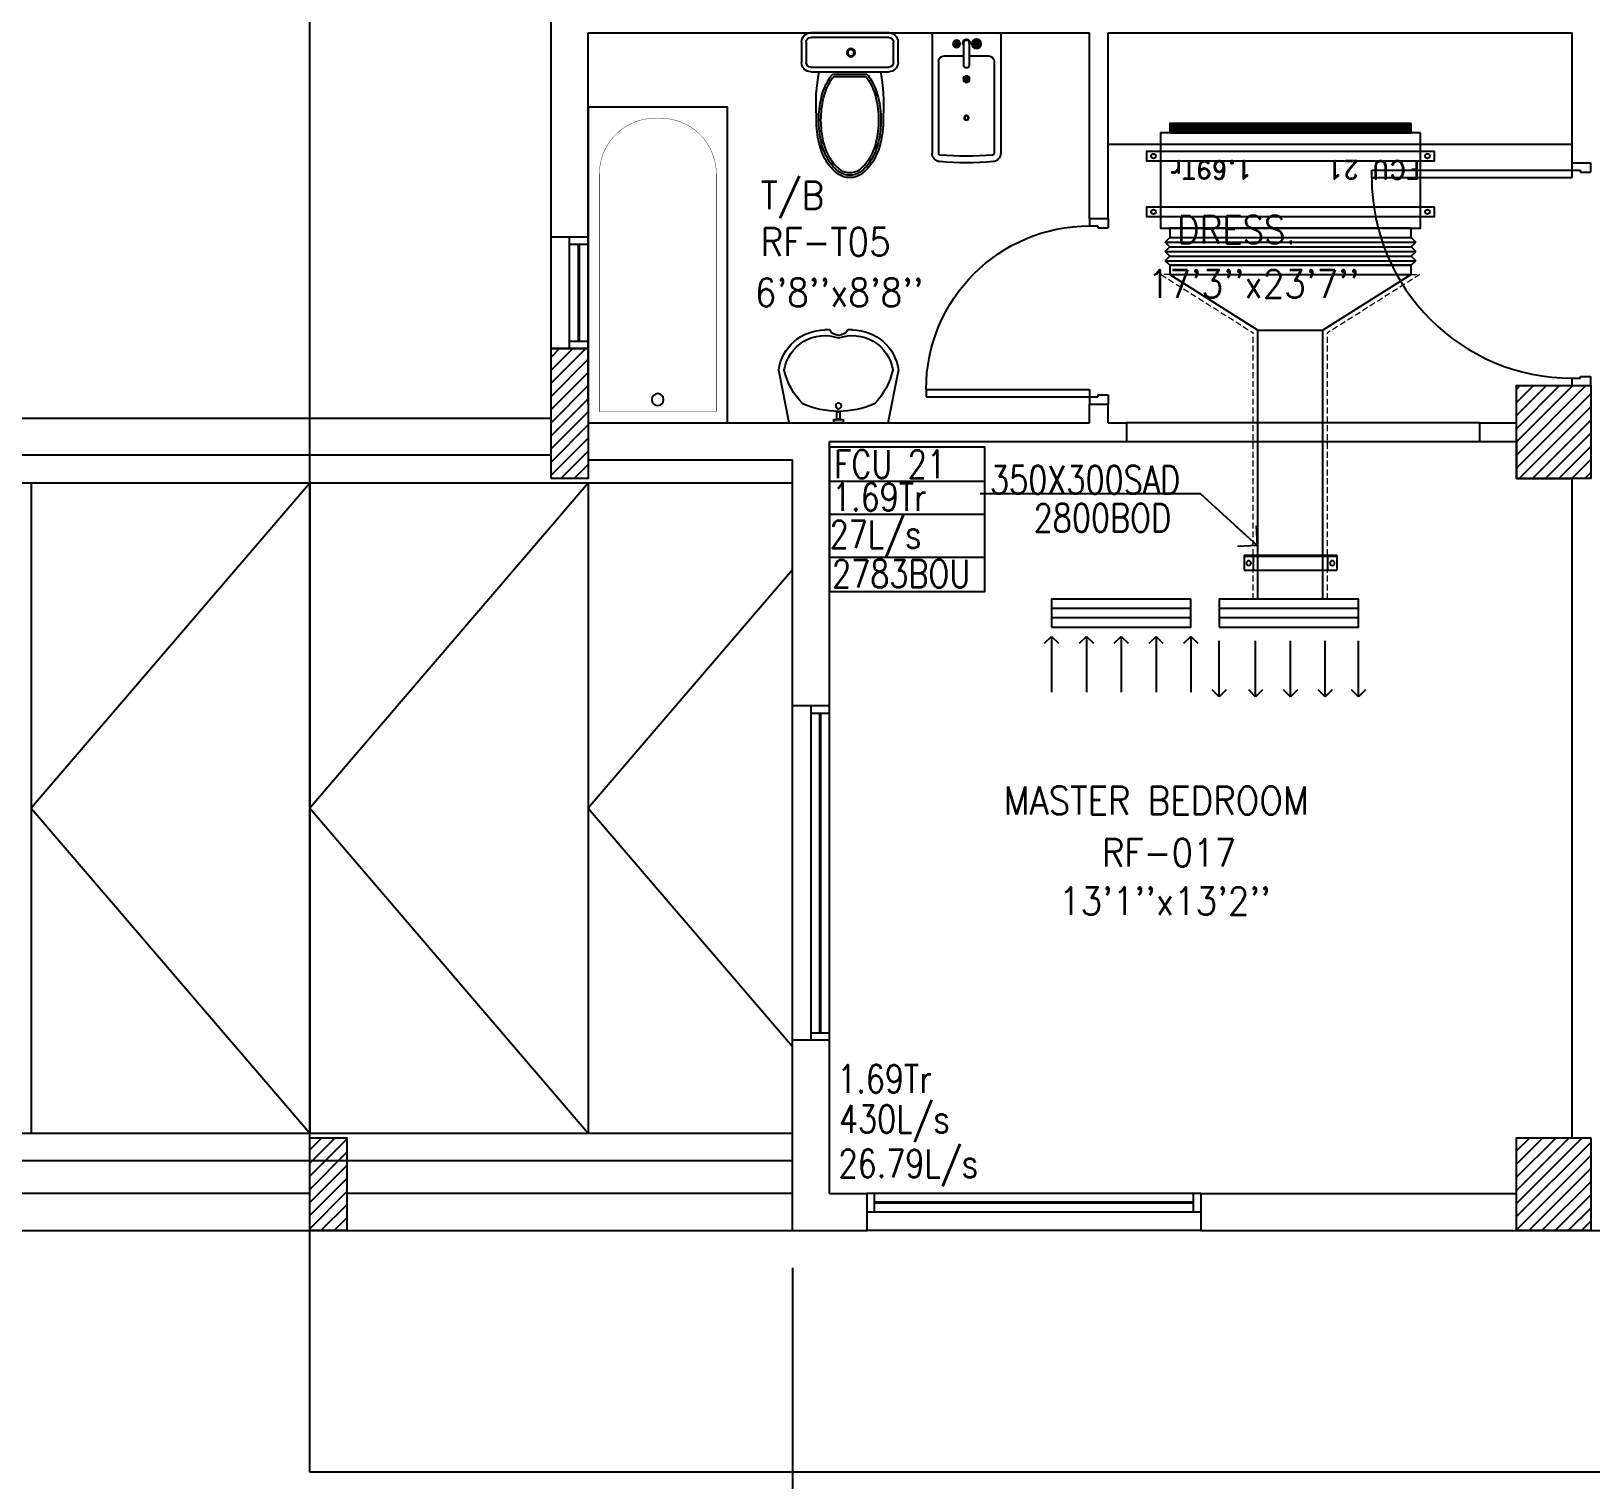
# Model space of a CAD drawing. Header units: millimetres. Extents: x -1288794 to 352264, y -1971533 to -1569871.
# Drawn here: x 295228 to 303628, y -1616675 to -1608874 of the extents above; entities that cross this region are included whole.
import ezdxf

# ---------------------------------------------------------------- set-up
doc = ezdxf.new("R2010")
doc.units = ezdxf.units.MM
doc.header["$LTSCALE"] = 500
doc.header["$PDMODE"] = 34
for name, pattern in [('CENTER', [50.8, 31.75, -6.35, 6.35, -6.35]), ('DASHED2', [9.525, 6.35, -3.175]), ('HIDDEN', [9.525, 6.35, -3.175]), ('HIDDEN2', [4.7625, 3.175, -1.5875])]:
    doc.linetypes.add(name, pattern=pattern)
for name, color, linetype in [('A-ANNO-DIMS', 1, 'Continuous'), ('A-ANNO-TEXT', 8, 'Continuous'), ('A-AREA', 8, 'CENTER'), ('A-DOOR', 4, 'Continuous'), ('A-FLOR-OVHD', 4, 'DASHED2'), ('A-FLOR-PFIX', 8, 'Continuous'), ('A-FLOR-SPCL', 8, 'Continuous'), ('A-GLAZ', 5, 'Continuous'), ('A-WALL-FULL', 8, 'Continuous'), ('AC-HLTEXT', 100, 'Continuous'), ('AC-SAD', 3, 'Continuous'), ('AC-SAD TEXT', 3, 'Continuous'), ('FCU-AC', 160, 'Continuous'), ('HATCH', 251, 'Continuous'), ('L-WALK', 8, 'Continuous'), ('M-HANGER', 30, 'Continuous'), ('RETURN GRILL RIGHT', 1, 'Continuous'), ('S-COL- HACT.', 9, 'Continuous'), ('S-COL.', 8, 'Continuous'), ('SUPPLY GRILL RIGHT', 3, 'Continuous')]:
    doc.layers.add(name, color=color, linetype=linetype)
doc.layers.add('INSULATION', color=1, linetype='Continuous', lineweight=5)
doc.styles.add('ROMAND', font='romand')
doc.styles.add('ROMANS', font='romans.shx', dxfattribs={"width": 0.8})
doc.styles.add('SIMPLEX', font='simplex.shx', dxfattribs={"width": 0.8})
doc.dimstyles.new('100 of DIM2', dxfattribs={"dimscale": 0, "dimtxt": 200, "dimasz": 150, "dimexe": 75, "dimexo": 200, "dimgap": 75, "dimtad": 1, "dimdec": 0, "dimrnd": 5, "dimzin": 0, "dimdsep": 46, "dimtxsty": 'ROMANS', "dimblk": 'ARCHTICK', "dimcen": 100, "dimclrd": 94, "dimclre": 94, "dimclrt": 2, "dimadec": 0, "dimazin": 0, "dimtfac": 1, "dimtdec": 0, "dimtofl": 0, "dimtmove": 2, "dimatfit": 3, "dimldrblk": 'OPEN90', "dimfxl": 75, "dimtolj": 1, "dimtzin": 0, "dimarcsym": 0})
pattern_1 = [(45, (1420082.95, -1215620.816), (-35.355339, 35.355339), [])]

# ---------------------------------------------------------------- blocks, each defined once
blk = doc.blocks.new('BIDET-1')
for p, q in [((175, 0), (-175, 0)), ((-185, -10), (-185, -649.1)), ((-38.7, -59.3), (-69, -59.3)), ((-53.8, -44.1), (-53.8, -74.4)), ((-15, -54.3), (-15, -174.3)), ((15, -54.3), (15, -174.3)), ((38.7, -59.3), (69, -59.3)), ((53.8, -44.1), (53.8, -74.4)), ((185, -10), (185, -649.1)), ((-150, -155), (-150, -649.1)), ((-15, -125), (-120, -125)), ((120, -125), (15, -125)), ((150, -155), (150, -649.1)), ((12.5, -250), (-12.5, -250)), ((-8.8, -258.8), (8.8, -241.2)), ((-8.8, -241.2), (8.8, -258.8)), ((0, -237.5), (0, -262.5))]:
    blk.add_line(p, q)
for centre, radius in [((-53.8, -59.3), 25), ((-53.8, -59.3), 20), ((-53.8, -59.3), 15.2), ((-53.8, -59.3), 10.2), ((53.8, -59.3), 20), ((53.8, -59.3), 15.2), ((53.8, -59.3), 10.2), ((0, -250), 17.5), ((0, -250), 12.5), ((0, -457.5), 12.5), ((0, -457.5), 10)]:
    blk.add_circle(centre, radius)
for centre, radius, start, end in [((-175, -10), 10, 90, 180), ((175, -10), 10, 0, 90), ((0, -54.3), 20, 318.59038, 221.40962), ((0, -54.3), 15, 0, 180), ((-120, -155), 30, 90, 180), ((120, -155), 30, 0, 90), ((0, -174.3), 15, 180, 0), ((-140, -649.1), 45, 180, 265.20622), ((-140, -649.1), 10, 180, 265.20622), ((0, 1020.3), 1685.2, 265.20622, 274.79378), ((140, -649.1), 10, 274.79378, 0), ((140, -649.1), 45, 274.79378, 0), ((0, 1020.3), 1720.2, 265.20622, 274.79378)]:
    blk.add_arc(centre, radius, start, end)
blk = doc.blocks.new('D-120-R1')
for p, q in [((-80, 1180), (-40, 1180)), ((-80, 1180), (-80, 100)), ((-40, 1180), (-40, 55)), ((-1200, 100), (-1160, 100)), ((-1200, 100), (-1200, 0)), ((-1160, 100), (-1160, 55)), ((-80, 100), (0, 100)), ((0, 100), (0, 0)), ((-1160, 55), (-1150, 55)), ((-1150, 55), (-1150, 0)), ((-50, 55), (-40, 55)), ((-50, 55), (-50, 0)), ((-50, 0), (0, 0)), ((-1200, 0), (-1150, 0))]:
    blk.add_line(p, q)
at = {"linetype": 'Continuous'}
blk.add_arc((-80, 100), 1080, 90, 180, dxfattribs=at)
blk = doc.blocks.new('D-100-R1')
for p, q in [((-80, 980), (-80, 100)), ((-80, 980), (-40, 980)), ((-40, 980), (-40, 55)), ((-1000, 100), (-1000, 0)), ((-1000, 100), (-960, 100)), ((-960, 100), (-960, 55)), ((-80, 100), (0, 100)), ((0, 100), (0, 0)), ((-960, 55), (-950, 55)), ((-950, 55), (-950, 0)), ((-50, 55), (-50, 0)), ((-50, 55), (-40, 55)), ((-50, 0), (0, 0)), ((-1000, 0), (-950, 0))]:
    blk.add_line(p, q)
at = {"linetype": 'Continuous'}
blk.add_arc((-80, 100), 880, 90, 180, dxfattribs=at)
blk = doc.blocks.new('WC-1')
for p, q in [((-210, 0), (210, 0)), ((-260, -160), (-260, -50)), ((-235, -160), (-235, -50)), ((-210, -25), (210, -25)), ((235, -50), (235, -160)), ((260, -50), (260, -160)), ((210, -185), (-210, -185)), ((210, -210), (-210, -210)), ((91.5, -222.5), (-91.5, -222.5)), ((85.8, -235), (-85.8, -235))]:
    blk.add_line(p, q)
for radius in [22.1, 17.1]:
    blk.add_circle((-6.1, -107.5), radius)
for centre, radius, start, end in [((-210, -50), 50, 90, 180), ((-210, -50), 25, 90, 180), ((210, -50), 50, 360, 90), ((210, -50), 25, 360, 90), ((-210, -160), 50, 180, 270), ((-210, -160), 25, 180, 270), ((210, -160), 25, 270, 360), ((210, -160), 50, 270, 360), ((722.3, -383.2), 904.1, 168.95288, 184.06317), ((68.6, -364.5), 214, 138.41516, 149.85861), ((68.6, -364.5), 201.5, 139.99435, 149.85861), ((-68.6, -364.5), 201.5, 30.14139, 40.00565), ((-68.6, -364.5), 214, 30.14139, 41.58484), ((178.2, -428.2), 340.7, 149.85861, 166.47658), ((178.2, -428.2), 328.2, 149.85861, 166.47658), ((-178.2, -428.2), 328.2, 13.52342, 30.14139), ((-178.2, -428.2), 340.7, 13.52342, 30.14139), ((352.1, -470), 519.6, 166.47658, 180), ((352.1, -470), 507.1, 166.47658, 180), ((-352.1, -470), 507.1, 360, 13.52342), ((-352.1, -470), 519.6, 360, 13.52342), ((352.1, -470), 532.1, 177.55413, 180), ((352.1, -470), 532.1, 180, 193.52342), ((352.1, -470), 519.6, 180, 193.52342), ((352.1, -470), 507.1, 180, 193.52342), ((-352.1, -470), 507.1, 346.47658, 360), ((-352.1, -470), 519.6, 346.47658, 360), ((-352.1, -470), 532.1, 346.47658, 360), ((-352.1, -470), 532.1, 360, 2.44587), ((178.2, -511.8), 353.2, 193.52342, 210.14139), ((178.2, -511.8), 340.7, 193.52342, 210.14139), ((178.2, -511.8), 328.2, 193.52342, 210.14139), ((-178.2, -511.8), 328.2, 329.85861, 346.47658), ((-178.2, -511.8), 340.7, 329.85861, 346.47658), ((-178.2, -511.8), 353.2, 329.85861, 346.47658), ((68.6, -575.5), 226.5, 210.14139, 234.49716), ((68.6, -575.5), 214, 210.14139, 234.49716), ((68.6, -575.5), 201.5, 210.14139, 234.49716), ((0, -671.6), 95.9, 234.49716, 270), ((0, -671.6), 83.4, 234.49716, 270), ((0, -671.6), 83.4, 270, 305.50284), ((0, -671.6), 95.9, 270, 305.50284), ((-68.6, -575.5), 201.5, 305.50284, 329.85861), ((-68.6, -575.5), 214, 305.50284, 329.85861), ((-68.6, -575.5), 226.5, 305.50284, 329.85861), ((0, -671.6), 108.4, 234.49716, 270), ((0, -671.6), 108.4, 270, 305.50284)]:
    blk.add_arc(centre, radius, start, end)
at = {"linetype": 'Continuous', "ltscale": 50}
blk.add_arc((-722.3, -383.2), 904.1, 355.93683, 11.04712, dxfattribs=at)
blk = doc.blocks.new('LAV-4')
for p, q in [((-266.3, 0), (-322.3, -283.1)), ((-266.3, 0), (268.1, 0)), ((268.1, 0), (323.6, -280.1)), ((-48.1, -499.7), (-74.6, -499.7)), ((75.4, -499.7), (49.9, -499.7))]:
    blk.add_line(p, q)
for points in [[(-24.6, 0), (-24.6, -18.5), (24.6, -18.5), (24.6, 0)], [(-9.2, -20), (-9.2, -56.9), (7.7, -56.9), (7.7, -20)]]:
    blk.add_lwpolyline(points, close=True)
blk.add_circle((0, -90.7), 15.4)
for centre, radius, start, end in [((0, -538.9), 477.4, 66.12608, 113.87396), ((73.5, -366), 375, 135.33332, 167.14321), ((-73.5, -366), 375, 12.51988, 44.66672), ((-74.6, -249.7), 250, 187.67842, 270), ((-74.6, -249.7), 220, 188.58141, 289.95234), ((75.4, -249.7), 220, 250.0878, 350.85148), ((75.4, -249.7), 250, 270, 353.01209), ((0.9, -526.6), 55.9, 28.78265, 151.21735), ((49.7, -499.5), 0, 238.18833, 0)]:
    blk.add_arc(centre, radius, start, end)
blk = doc.blocks.new('BT-2')
blk.add_lwpolyline([(0, 750), (1700, 750), (1700, 0), (0, 0)], close=True)
at = {"const_width": 2}
blk.add_lwpolyline([(60, 690), (1340, 690, -0.414214), (1640, 390), (1640, 360, -0.414214), (1340, 60), (60, 60)], format="xyb", close=True, dxfattribs=at)
blk.add_circle((125, 374.5), 31.9)
blk = doc.blocks.new('W-180')
for p, q in [((1800, 100), (0, 100)), ((40, 0), (40, 100)), ((1760, 100), (1760, 0)), ((1800, 0), (0, 0))]:
    blk.add_line(p, q)
at = {"linetype": 'Continuous'}
for p, q in [((1760, 53), (40, 53)), ((1760, 47), (40, 47))]:
    blk.add_line(p, q, dxfattribs=at)
blk = doc.blocks.new('W-60')
for p, q in [((600, 100), (0, 100)), ((40, 0), (40, 100)), ((560, 100), (560, 0)), ((600, 0), (0, 0))]:
    blk.add_line(p, q)
at = {"linetype": 'Continuous'}
for p, q in [((560, 53), (40, 53)), ((560, 47), (40, 47))]:
    blk.add_line(p, q, dxfattribs=at)
blk = doc.blocks.new('_ArchTick')
at = {"color": 0, "linetype": 'ByBlock', "const_width": 0.15}
blk.add_lwpolyline([(-0.5, -0.5), (0.5, 0.5)], dxfattribs=at)
blk = doc.blocks.new('*D150')
at = {"layer": 'A-ANNO-DIMS', "color": 94, "linetype": 'Continuous', "lineweight": -2, "ltscale": 3, "transparency": 16777216}
for p, q in [((299327.8, -1615532.8), (299327.8, -1618146.8)), ((303727.8, -1615532.8), (303727.8, -1618146.8)), ((303727.8, -1618071.8), (299327.8, -1618071.8))]:
    blk.add_line(p, q, dxfattribs=at)
at = {"layer": 'Defpoints', "color": 0, "linetype": 'Continuous', "ltscale": 3, "transparency": 16777216}
for p in [(299327.8, -1615332.8), (303727.8, -1615332.8), (299327.8, -1618071.8)]:
    blk.add_point(p, dxfattribs=at)
at = {"layer": 'A-ANNO-DIMS', "color": 94, "linetype": 'Continuous', "lineweight": -2, "ltscale": 3, "transparency": 16777216, "xscale": 150, "yscale": 150, "zscale": 150, "rotation": 180}
blk.add_blockref('_ArchTick', (299327.8, -1618071.8), dxfattribs=at)
at = {"layer": 'A-ANNO-DIMS', "color": 94, "linetype": 'Continuous', "lineweight": -2, "ltscale": 3, "transparency": 16777216, "xscale": 150, "yscale": 150, "zscale": 150}
blk.add_blockref('_ArchTick', (303727.8, -1618071.8), dxfattribs=at)
at = {"layer": 'A-ANNO-DIMS', "color": 2, "linetype": 'Continuous', "ltscale": 3, "transparency": 16777216, "insert": (301527.8, -1617896.8), "char_height": 200, "attachment_point": 5, "style": 'ROMANS'}
blk.add_mtext('\\A1;4400', dxfattribs=at)
blk = doc.blocks.new('_Open90')
at = {"color": 0, "linetype": 'ByBlock', "lineweight": -2}
for p, q in [((0, 0), (-1, 0)), ((-0.5, 0.5), (0, 0)), ((0, 0), (-0.5, -0.5))]:
    blk.add_line(p, q, dxfattribs=at)
blk = doc.blocks.new('*D151')
at = {"layer": 'A-ANNO-DIMS', "color": 94, "linetype": 'Continuous', "lineweight": -2, "ltscale": 3, "transparency": 16777216}
for p, q in [((290727.8, -1615532.8), (290727.8, -1618146.8)), ((299327.8, -1615532.8), (299327.8, -1618146.8)), ((299327.8, -1618071.8), (290727.8, -1618071.8))]:
    blk.add_line(p, q, dxfattribs=at)
at = {"layer": 'Defpoints', "color": 0, "linetype": 'Continuous', "ltscale": 3, "transparency": 16777216}
for p in [(290727.8, -1615332.8), (299327.8, -1615332.8), (290727.8, -1618071.8)]:
    blk.add_point(p, dxfattribs=at)
at = {"layer": 'A-ANNO-DIMS', "color": 94, "linetype": 'Continuous', "lineweight": -2, "ltscale": 3, "transparency": 16777216, "xscale": 150, "yscale": 150, "zscale": 150, "rotation": 180}
blk.add_blockref('_ArchTick', (290727.8, -1618071.8), dxfattribs=at)
at = {"layer": 'A-ANNO-DIMS', "color": 94, "linetype": 'Continuous', "lineweight": -2, "ltscale": 3, "transparency": 16777216, "xscale": 150, "yscale": 150, "zscale": 150}
blk.add_blockref('_ArchTick', (299327.8, -1618071.8), dxfattribs=at)
at = {"layer": 'A-ANNO-DIMS', "color": 2, "linetype": 'Continuous', "ltscale": 3, "transparency": 16777216, "insert": (295027.8, -1617896.8), "char_height": 200, "attachment_point": 5, "style": 'ROMANS'}
blk.add_mtext('\\A1;8600', dxfattribs=at)
blk = doc.blocks.new('fcu 2 tr')
h = blk.add_hatch()
h.set_pattern_fill('NET', color=3)
h.paths.add_polyline_path([(80953.5, -1588493), (79653.5, -1588493), (79653.5, -1588543), (80953.5, -1588543)])
at = {"layer": 'FCU-AC', "color": 1}
for p, q in [((80953.5, -1587730), (79653.5, -1587730)), ((79653.5, -1587730), (79653.5, -1587780)), ((80953.5, -1587780), (80953.5, -1587730)), ((79653.5, -1587780), (80953.5, -1587780)), ((80953.5, -1587930), (79653.5, -1587930)), ((79653.5, -1587930), (79653.5, -1587980)), ((80953.5, -1587980), (80953.5, -1587930)), ((79653.5, -1587980), (80953.5, -1587980))]:
    blk.add_line(p, q, dxfattribs=at)
at = {"layer": 'FCU-AC'}
for p, q in [((79653.5, -1587780), (79628.5, -1587805)), ((80978.5, -1587805), (79628.5, -1587805)), ((79653.5, -1587830), (79628.5, -1587805)), ((79653.5, -1587830), (79628.5, -1587855)), ((80953.5, -1587780), (79653.5, -1587780)), ((80953.5, -1587830), (79653.5, -1587830)), ((80953.5, -1587830), (79653.5, -1587830)), ((80953.5, -1587780), (80978.5, -1587805)), ((80953.5, -1587830), (80978.5, -1587805)), ((80953.5, -1587830), (80978.5, -1587855)), ((80978.5, -1587855), (79628.5, -1587855)), ((79653.5, -1587880), (79628.5, -1587855)), ((79653.5, -1587880), (79628.5, -1587905)), ((80978.5, -1587905), (79628.5, -1587905)), ((79653.5, -1587930), (79628.5, -1587905)), ((80953.5, -1587880), (79653.5, -1587880)), ((80953.5, -1587880), (79653.5, -1587880)), ((80953.5, -1587880), (80978.5, -1587855)), ((80953.5, -1587880), (80978.5, -1587905)), ((80953.5, -1587930), (80978.5, -1587905))]:
    blk.add_line(p, q, dxfattribs=at)
blk.add_lwpolyline([(79603.5, -1588493), (81003.5, -1588493), (81003.5, -1587980), (79603.5, -1587980)], close=True, dxfattribs=at)
at = {"layer": 'FCU-AC', "color": 6}
for points in [[(79528.5, -1588093), (81078.5, -1588093), (81078.5, -1588043), (79528.5, -1588043)], [(79528.5, -1588393), (81078.5, -1588393), (81078.5, -1588343), (79528.5, -1588343)]]:
    blk.add_lwpolyline(points, close=True, dxfattribs=at)
at = {"layer": 'FCU-AC', "color": 3}
blk.add_lwpolyline([(79653.5, -1588543), (80953.5, -1588543), (80953.5, -1588493), (79653.5, -1588493)], close=True, dxfattribs=at)
at = {"layer": 'FCU-AC', "color": 6}
for centre in [(79566, -1588068), (81041, -1588068), (79566, -1588368), (81041, -1588368)]:
    blk.add_circle(centre, 12.5, dxfattribs=at)
blk = doc.blocks.new('*U272')
at = {"color": 41, "linetype": 'HIDDEN2'}
for p, q in [((-37.5, -231.5), (-37.5, 268.5)), ((37.5, -231.5), (37.5, 268.5)), ((42.5, -231.5), (42.5, 268.5))]:
    blk.add_line(p, q, dxfattribs=at)
at = {"color": 41}
for p, q in [((42.5, 268.5), (-37.5, 268.5)), ((42.5, 218.5), (-37.5, 218.5)), ((42.5, -181.5), (-37.5, -181.5)), ((42.5, -231.5), (-37.5, -231.5))]:
    blk.add_line(p, q, dxfattribs=at)
for centre in [(0, 243.5), (0, -206.5)]:
    blk.add_circle(centre, 12.5, dxfattribs=at)
blk = doc.blocks.new('SUPPLY GRILL RIGHT')
at = {"layer": 'SUPPLY GRILL RIGHT'}
for p, q in [((375, 25), (-375, 25)), ((375, -25), (375, 25)), ((375, -25), (-375, -25)), ((375, -75), (375, -25))]:
    blk.add_line(p, q, dxfattribs=at)
blk.add_lwpolyline([(-375, -75), (375, -75), (375, 75), (-375, 75)], close=True, dxfattribs=at)
for points in [[(-375, -450), (-375, -150)], [(-178.5, -450), (-178.5, -150)], [(9, -450), (9, -150)], [(196.5, -450), (196.5, -150)], [(375, -450), (375, -150)]]:
    blk.add_leader(points, dimstyle='100 of DIM2', override={"dimscale": 1, "dimasz": 75, "dimtad": 0, "dimclrd": 0, "dimfxl": 0.2}, dxfattribs=at)
blk = doc.blocks.new('RETURN GRILL RIGHT')
at = {"layer": 'RETURN GRILL RIGHT'}
for p, q in [((375, 25), (-375, 25)), ((375, -25), (-375, -25))]:
    blk.add_line(p, q, dxfattribs=at)
blk.add_lwpolyline([(-375, -75), (375, -75), (375, 75), (-375, 75)], close=True, dxfattribs=at)
for points in [[(-375, -125), (-375, -425)], [(-187.5, -125), (-187.5, -425)], [(0, -125), (0, -425)], [(187.5, -125), (187.5, -425)], [(375, -125), (375, -425)]]:
    blk.add_leader(points, dimstyle='100 of DIM2', override={"dimscale": 1, "dimasz": 75, "dimtad": 0, "dimclrd": 0, "dimfxl": 0.2}, dxfattribs=at)

msp = doc.modelspace()

# ---------------------------------------------------------------- hatches: boundary and pattern name
at = {"layer": 'S-COL- HACT.', "linetype": 'Continuous', "ltscale": 3}
h = msp.add_hatch(dxfattribs=at)
h.set_pattern_fill('ANSI31', color=256, scale=400, style=0)
h.set_pattern_definition(pattern_1)
h.paths.add_polyline_path([(298027.8, -1611282.8), (298027.8, -1610582.8), (298227.8, -1610582.8), (298227.8, -1611282.8)])
h = msp.add_hatch(dxfattribs=at)
h.set_pattern_fill('ANSI31', color=256, scale=400, style=0)
h.set_pattern_definition(pattern_1)
h.paths.add_polyline_path([(303627.8, -1610782.8), (303627.8, -1611282.8), (303227.8, -1611282.8), (303227.8, -1610782.8)])
h = msp.add_hatch(dxfattribs=at)
h.set_pattern_fill('ANSI31', color=256, scale=400, style=0)
h.set_pattern_definition(pattern_1)
h.paths.add_polyline_path([(296927.8, -1614832.8), (296927.8, -1615332.8), (296727.8, -1615332.8), (296727.8, -1614832.8)])
h = msp.add_hatch(dxfattribs=at)
h.set_pattern_fill('ANSI31', color=256, scale=400, style=0)
h.set_pattern_definition(pattern_1)
h.paths.add_polyline_path([(303627.8, -1614832.8), (303627.8, -1615332.8), (303227.8, -1615332.8), (303227.8, -1614832.8)])

# ---------------------------------------------------------------- linework, layer by layer
at = {"layer": 'A-AREA', "linetype": 'Continuous', "ltscale": 3}
for p, q in [((290727.8, -1610957.8), (298027.8, -1610957.8)), ((298027.8, -1611157.8), (290727.8, -1611157.8)), ((296727.8, -1615132.8), (290727.8, -1615132.8)), ((299327.8, -1615132.8), (296927.8, -1615132.8)), ((290727.8, -1615332.8), (299327.8, -1615332.8))]:
    msp.add_line(p, q, dxfattribs=at)
at = {"layer": 'A-FLOR-OVHD', "ltscale": 3}
for p, q in [((303027.8, -1610982.8), (301127.8, -1610982.8)), ((301127.8, -1611082.8), (303027.8, -1611082.8))]:
    msp.add_line(p, q, dxfattribs=at)
msp.add_lwpolyline([(323727.8, -1615332.8), (323727.8, -1616632.8), (310927.8, -1616632.8), (310927.8, -1615332.8), (309627.8, -1615332.8), (309627.8, -1616632.8), (305327.8, -1616632.8), (305327.8, -1616232.8), (303727.8, -1616232.8), (303727.8, -1616632.8), (296727.8, -1616632.8), (296727.8, -1606982.8), (295727.8, -1606982.8), (295727.8, -1602482.8)], dxfattribs=at)
msp.add_lwpolyline([(323727.8, -1615332.8), (323727.8, -1616632.8), (310927.8, -1616632.8), (310927.8, -1615332.8), (309627.8, -1615332.8), (309627.8, -1616632.8), (305327.8, -1616632.8), (305327.8, -1616232.8), (303727.8, -1616232.8), (303727.8, -1616632.8), (296727.8, -1616632.8), (296727.8, -1606982.8), (295727.8, -1606982.8), (295727.8, -1602482.8)], dxfattribs=at)
at = {"layer": 'A-FLOR-SPCL', "ltscale": 3}
msp.add_line((301027.8, -1609482.8), (303527.8, -1609482.8), dxfattribs=at)
at = {"layer": 'A-GLAZ', "ltscale": 3}
for p, q in [((298027.8, -1610582.8), (298027.8, -1609982.8)), ((299327.8, -1614307.8), (299327.8, -1612507.8)), ((301527.8, -1615332.8), (299727.8, -1615332.8))]:
    msp.add_line(p, q, dxfattribs=at)
at = {"layer": 'A-WALL-FULL', "ltscale": 3}
for p, q in [((298027.8, -1608982.8), (298027.8, -1607732.8)), ((298227.8, -1608882.8), (300927.8, -1608882.8)), ((298227.8, -1609982.8), (298227.8, -1608882.8)), ((300927.8, -1609882.8), (300927.8, -1608882.8)), ((301027.8, -1609882.8), (301027.8, -1608882.8)), ((301027.8, -1608882.8), (303527.8, -1608882.8)), ((303527.8, -1609582.8), (303527.8, -1608882.8)), ((298027.8, -1608982.8), (298027.8, -1608982.8)), ((298027.8, -1609982.8), (298027.8, -1608982.8)), ((303527.8, -1609582.8), (303627.8, -1609582.8)), ((300927.8, -1609882.8), (301027.8, -1609882.8)), ((298227.8, -1609982.8), (298027.8, -1609982.8)), ((298227.8, -1610582.8), (298027.8, -1610582.8)), ((298027.8, -1611282.8), (298027.8, -1610582.8)), ((298227.8, -1610882.8), (298227.8, -1610582.8)), ((298227.8, -1610882.8), (298227.8, -1610582.8)), ((303527.8, -1610782.8), (303627.8, -1610782.8)), ((300927.8, -1610882.8), (301027.8, -1610882.8)), ((300927.8, -1610982.8), (300927.8, -1610882.8)), ((301027.8, -1610982.8), (301027.8, -1610882.8)), ((298227.8, -1610982.8), (300927.8, -1610982.8)), ((301027.8, -1610982.8), (301127.8, -1610982.8)), ((301127.8, -1610982.8), (301127.8, -1611082.8)), ((303027.8, -1610982.8), (303227.8, -1610982.8)), ((303027.8, -1610982.8), (303027.8, -1611082.8)), ((299527.8, -1611082.8), (301127.8, -1611082.8)), ((299527.8, -1612507.8), (299527.8, -1611082.8)), ((303027.8, -1611082.8), (303227.8, -1611082.8)), ((298227.8, -1611182.8), (299327.8, -1611182.8)), ((298227.8, -1611182.8), (298227.8, -1611282.8)), ((299327.8, -1612507.8), (299327.8, -1611182.8)), ((298227.8, -1611282.8), (298027.8, -1611282.8)), ((303527.8, -1614832.8), (303527.8, -1611282.8)), ((299527.8, -1612507.8), (299327.8, -1612507.8)), ((299327.8, -1615332.8), (299327.8, -1614307.8)), ((299527.8, -1614307.8), (299327.8, -1614307.8)), ((299527.8, -1615132.8), (299527.8, -1614307.8)), ((299527.8, -1615132.8), (299727.8, -1615132.8)), ((299727.8, -1615132.8), (299727.8, -1615332.8)), ((301527.8, -1615132.8), (303227.8, -1615132.8)), ((301527.8, -1615132.8), (301527.8, -1615332.8)), ((299327.8, -1615332.8), (299727.8, -1615332.8)), ((301527.8, -1615332.8), (303727.8, -1615332.8))]:
    msp.add_line(p, q, dxfattribs=at)
at = {"layer": 'A-WALL-FULL', "linetype": 'Continuous', "ltscale": 3}
for p, q in [((303227.8, -1610982.8), (303227.8, -1610782.8)), ((303227.8, -1610782.8), (303627.8, -1610782.8)), ((303227.8, -1611082.8), (303227.8, -1611282.8)), ((303227.8, -1611282.8), (303527.8, -1611282.8)), ((303227.8, -1615132.8), (303227.8, -1614832.8)), ((303227.8, -1614832.8), (303527.8, -1614832.8))]:
    msp.add_line(p, q, dxfattribs=at)
msp.add_lwpolyline([(296727.8, -1614832.8), (296927.8, -1614832.8), (296927.8, -1615332.8), (296727.8, -1615332.8)], close=True, dxfattribs=at)
at = {"layer": 'AC-SAD'}
for p, q in [((301360.1, -1610184.9), (302660.1, -1610184.9)), ((301360.1, -1610184.9), (301835.1, -1610484.9)), ((302660.1, -1610184.9), (302185.1, -1610484.9)), ((301835.1, -1611932.8), (301835.1, -1610484.9)), ((301835.1, -1610484.9), (302185.1, -1610484.9)), ((302185.1, -1611932.8), (302185.1, -1610484.9))]:
    msp.add_line(p, q, dxfattribs=at)
at = {"layer": 'AC-SAD TEXT'}
for p, q in [((299527.8, -1611297.1), (300364.9, -1611297.1)), ((299527.8, -1611474.8), (300364.9, -1611474.8)), ((299527.8, -1611706), (300364.9, -1611706))]:
    msp.add_line(p, q, dxfattribs=at)
msp.add_lwpolyline([(299527.8, -1611890.5), (300364.9, -1611890.5), (300364.9, -1611114.4), (299527.8, -1611114.4)], close=True, dxfattribs=at)
at = {"layer": 'HATCH', "ltscale": 3}
for p, q in [((295227.8, -1611307.8), (295227.8, -1614807.8)), ((296727.8, -1611307.8), (296727.8, -1614807.8)), ((298227.8, -1611307.8), (298227.8, -1614807.8))]:
    msp.add_line(p, q, dxfattribs=at)
for points in [[(296727.8, -1611307.8), (295227.8, -1613057.8), (296727.8, -1614807.8)], [(298227.8, -1611307.8), (296727.8, -1613057.8), (298227.8, -1614807.8)], [(299327.8, -1611774.5), (298227.8, -1613057.8), (299327.8, -1614341.1)]]:
    msp.add_lwpolyline(points, dxfattribs=at)
at = {"layer": 'INSULATION', "linetype": 'HIDDEN', "ltscale": 0.01}
for p, q in [((301313.3, -1610184.9), (301810.1, -1610498.7)), ((301360.1, -1610184.9), (301313.3, -1610184.9)), ((302706.9, -1610184.9), (302210.1, -1610498.7)), ((302660.1, -1610184.9), (302706.9, -1610184.9)), ((301810.1, -1611932.8), (301810.1, -1610498.7)), ((302210.1, -1611932.8), (302210.1, -1610498.7))]:
    msp.add_line(p, q, dxfattribs=at)
at = {"layer": 'L-WALK', "ltscale": 3}
for p, q in [((298027.8, -1611157.8), (289727.8, -1611157.8)), ((299327.8, -1611307.8), (289727.8, -1611307.8)), ((293208.1, -1614807.8), (299327.8, -1614807.8)), ((299327.8, -1614957.8), (289727.8, -1614957.8))]:
    msp.add_line(p, q, dxfattribs=at)
at = {"layer": 'S-COL.', "linetype": 'Continuous', "ltscale": 3}
for points in [[(298027.8, -1611282.8), (298027.8, -1610582.8), (298227.8, -1610582.8), (298227.8, -1611282.8)], [(303627.8, -1610782.8), (303627.8, -1611282.8), (303227.8, -1611282.8), (303227.8, -1610782.8)], [(303627.8, -1610782.8), (303627.8, -1611282.8), (303227.8, -1611282.8), (303227.8, -1610782.8)], [(303627.8, -1610782.8), (303627.8, -1611282.8), (303227.8, -1611282.8), (303227.8, -1610782.8)], [(296927.8, -1614832.8), (296927.8, -1615332.8), (296727.8, -1615332.8), (296727.8, -1614832.8)], [(303627.8, -1614832.8), (303627.8, -1615332.8), (303227.8, -1615332.8), (303227.8, -1614832.8)]]:
    msp.add_lwpolyline(points, close=True, dxfattribs=at)

# ---------------------------------------------------------------- block references
at = {"layer": 'A-DOOR', "ltscale": 3, "rotation": 90}
msp.add_blockref('D-120-R1', (303627.8, -1609582.8), dxfattribs=at)
at = {"layer": 'A-DOOR', "ltscale": 3, "xscale": -1, "rotation": 90}
msp.add_blockref('D-100-R1', (301027.8, -1610882.8), dxfattribs=at)
at = {"layer": 'A-FLOR-PFIX', "ltscale": 3, "xscale": -1}
for name, p in [('WC-1', (299636.6, -1608882.8)), ('BIDET-1', (300264.8, -1608882.8))]:
    msp.add_blockref(name, p, dxfattribs=at)
for name, p, rotation in [('BT-2', (298227.8, -1610982.8), 270), ('LAV-4', (299576.1, -1610982.8), 180)]:
    msp.add_blockref(name, p, dxfattribs=dict(at, rotation=rotation))
at = {"layer": 'A-GLAZ', "ltscale": 3, "xscale": -1}
for name, p, rotation in [('W-60', (298227.8, -1609982.8), 90), ('W-180', (299527.8, -1612507.8), 90), ('W-180', (299727.8, -1615132.8), 180)]:
    msp.add_blockref(name, p, dxfattribs=dict(at, rotation=rotation))
at = {"layer": 'FCU-AC', "rotation": 180}
msp.add_blockref('fcu 2 tr', (382313.6, -3197914.9), dxfattribs=at)
at = {"layer": 'M-HANGER', "xscale": -1, "rotation": 270}
msp.add_blockref('*U272', (301991.6, -1611738.6), dxfattribs=at)
at = {"layer": 'RETURN GRILL RIGHT'}
msp.add_blockref('RETURN GRILL RIGHT', (301098.6, -1612007.8), dxfattribs=at)
at = {"layer": 'SUPPLY GRILL RIGHT'}
msp.add_blockref('SUPPLY GRILL RIGHT', (302001.1, -1612007.8), dxfattribs=at)

# ---------------------------------------------------------------- texts
at = {"layer": 'A-ANNO-TEXT', "style": 'ROMANS', "width": 0.9}
for s, p in [('T/B', (299156.5, -1609832.9)), ('RF-T05', (299156.5, -1610083.4)), ('DRESS.', (301398.8, -1610017.9)), ("17'3''x23'7''", (301242.2, -1610310.1)), ("6'8''x8'8''", (299125.9, -1610356.7)), ('MASTER BEDROOM', (300465.2, -1613091.6)), ('RF-017', (300994, -1613372.6)), ("13'1''x13'2''", (300764.2, -1613632.8))]:
    msp.add_text(s, height=150, dxfattribs=at).set_placement(p)
at = {"layer": 'AC-HLTEXT', "style": 'ROMAND'}
for s, p in [('1.69Tr', (301804.8, -1609571.9)), ('FCU 21', (302710.1, -1609571.9))]:
    msp.add_text(s, height=100, rotation=180, dxfattribs=at).set_placement(p)
at = {"layer": 'AC-SAD TEXT', "style": 'ROMAND'}
for s, p in [('1.69Tr', (301804.8, -1609571.9)), ('FCU 21', (302710.1, -1609571.9))]:
    msp.add_text(s, height=100, rotation=180, dxfattribs=at).set_placement(p)
at = {"layer": 'AC-SAD TEXT', "style": 'SIMPLEX', "width": 0.8}
for s, p in [('FCU 21', (299552.5, -1611281.1)), ('350X300SAD', (300391.9, -1611364.9)), ('1.69Tr', (299541, -1611457.5)), ('2800BOD', (300627, -1611569.8)), ('27L/s', (299527.8, -1611658.2)), ('2783BOU', (299541, -1611870.6)), ('1.69Tr', (299568.7, -1614590.5)), ('430L/s', (299578.1, -1614806.7)), ('26.79L/s', (299575.7, -1615045.9))]:
    msp.add_text(s, height=150, dxfattribs=at).set_placement(p)

# ---------------------------------------------------------------- dimensions: what is measured, and where the dimension line sits
at = {"layer": 'A-ANNO-DIMS', "linetype": 'Continuous', "ltscale": 3}
for base, p1, p2, picture, middle in [((290727.8, -1618071.8), (299327.8, -1615332.8), (290727.8, -1615332.8), '*D151', (295027.8, -1617896.8)), ((299327.8, -1618071.8), (303727.8, -1615332.8), (299327.8, -1615332.8), '*D150', (301527.8, -1617896.8))]:
    dim = msp.add_linear_dim(base=base, p1=p1, p2=p2, dimstyle='100 of DIM2', override={"dimscale": 1}, dxfattribs=at)
    dim.commit()
    dim.dimension.update_dxf_attribs({"geometry": picture, "text_midpoint": middle})

# ---------------------------------------------------------------- leaders
at = {"layer": 'AC-SAD TEXT'}
msp.add_leader([(301830.5, -1611643.5), (301525.3, -1611364.9), (300339.3, -1611364.9)], dimstyle='100 of DIM2', override={"dimscale": 1, "dimtad": 0, "dimfxl": 0.2}, dxfattribs=at)

doc.saveas('drawing.dxf')
